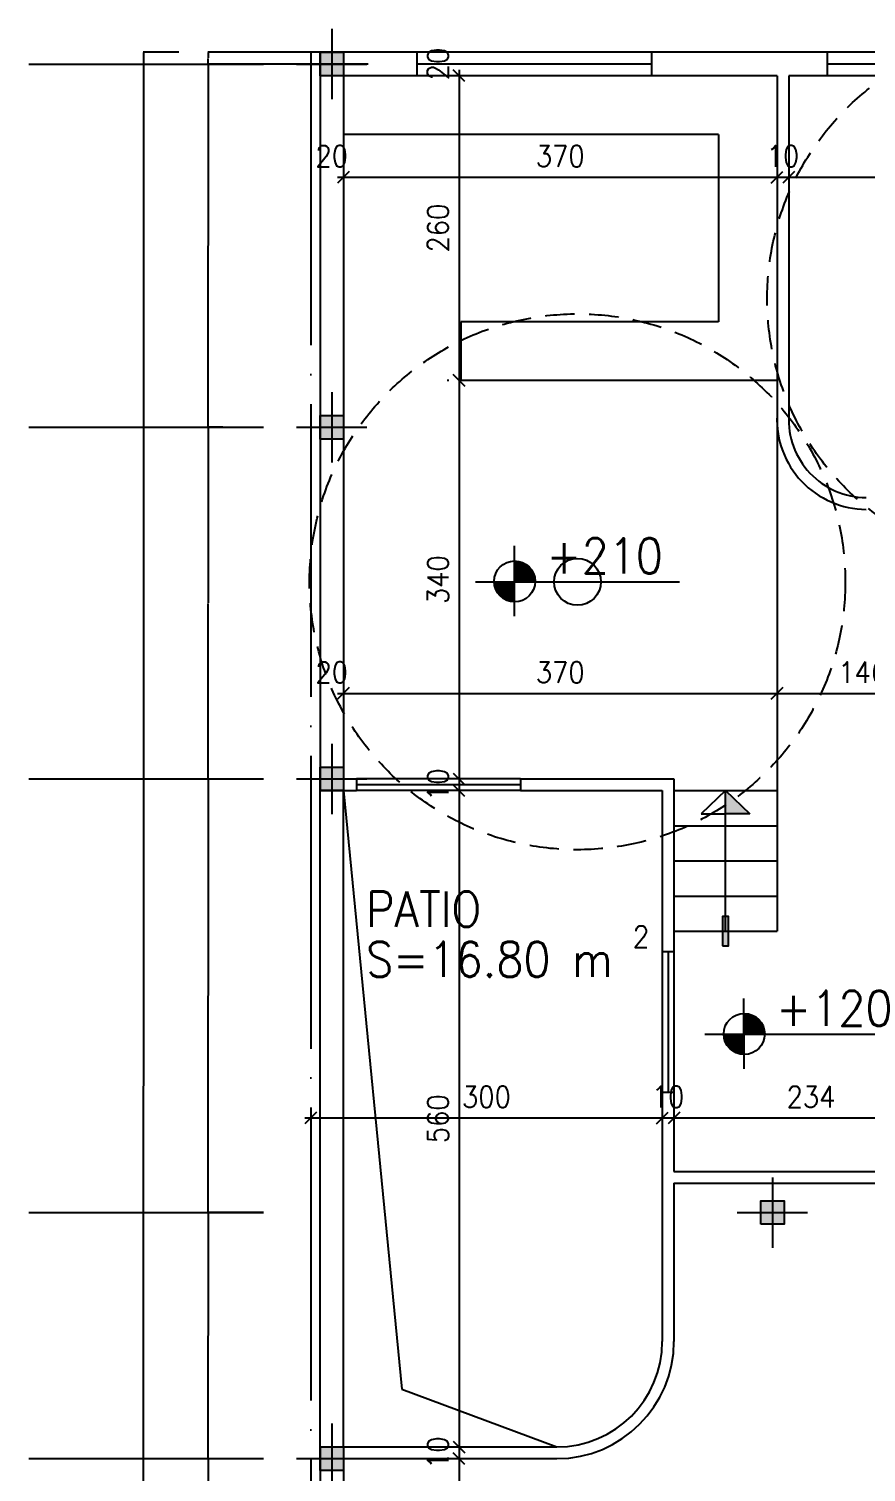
# Model space of a CAD drawing. Header units: millimetres. Extents: x 0 to 12169, y 6 to 10142.
# Drawn here: x 2291 to 3006, y 4659 to 5891 of the extents above; entities that cross this region are included whole.
import ezdxf

# ---------------------------------------------------------------- set-up
doc = ezdxf.new("R2010")
doc.units = ezdxf.units.MM
doc.header["$LTSCALE"] = 50
doc.header["$MEASUREMENT"] = 0
doc.linetypes.add('AXIS', pattern=[6, 5, -0.5, 0, -0.5])
doc.linetypes.add('DASHED', pattern=[0.75, 0.5, -0.25])
for name, color, linetype in [('1', 8, 'AXIS'), ('10', 10, 'Continuous'), ('2', 4, 'Continuous'), ('4', 136, 'Continuous'), ('5', 5, 'Continuous'), ('6', 60, 'Continuous'), ('DIM', 8, 'Continuous'), ('TXT-1', 2, 'Continuous')]:
    doc.layers.add(name, color=color, linetype=linetype)
doc.styles.add('ROMANS', font='ROMANS.shx', dxfattribs={"width": 0.9})
doc.styles.get("Standard").update_dxf_attribs({"font": 'arial.ttf'})
doc.dimstyles.new('dim1.100', dxfattribs={"dimscale": 100, "dimtxt": 0.18, "dimasz": 0.1, "dimexe": 0.1, "dimexo": 0.1, "dimgap": 0.09, "dimtad": 1, "dimzin": 12, "dimdsep": 46, "dimtxsty": 'ROMANS', "dimblk1": 'OBLIQUE', "dimblk2": 'OBLIQUE', "dimsah": 1, "dimcen": 0.1, "dimdle": 0.05, "dimclrd": 256, "dimclre": 12, "dimclrt": 4, "dimadec": 0, "dimazin": 0, "dimtfac": 1, "dimtix": 1, "dimtofl": 0, "dimtmove": 0, "dimatfit": 0, "dimldrblk": 'OBLIQUE', "dimfxl": 1, "dimtolj": 1, "dimtzin": 0, "dimarcsym": 0})
doc.dimstyles.get("Standard").update_dxf_attribs({"dimtxt": 0.18, "dimasz": 0.18, "dimexe": 0.18, "dimexo": 0.0625, "dimgap": 0.09, "dimtad": 0, "dimtih": 1, "dimtoh": 1, "dimdec": 4, "dimzin": 0, "dimdsep": 46, "dimtxsty": 'Standard', "dimcen": 0.09, "dimadec": 0, "dimazin": 0, "dimtfac": 1, "dimtdec": 4, "dimtofl": 0, "dimtmove": 0, "dimatfit": 3, "dimfxl": 1, "dimtolj": 1, "dimtzin": 0, "dimarcsym": 0})

# ---------------------------------------------------------------- blocks, each defined once
blk = doc.blocks.new('*D230')
at = {"layer": 'DEFPOINTS', "color": 0, "transparency": 16777216}
for p in [(2432.4, 4670.9), (2432.4, 4380.9), (2444, 4380.9)]:
    blk.add_point(p, dxfattribs=at)
at = {"layer": 'DIM', "color": 0, "lineweight": -2, "transparency": 16777216}
for p, q in [((2432.5, 4670.9), (2444.2, 4670.9)), ((2444, 4670.7), (2444, 4526.1)), ((2444, 4381.1), (2444, 4525.7)), ((2432.5, 4380.9), (2444.2, 4380.9))]:
    blk.add_line(p, q, dxfattribs=at)
at = {"layer": 'DIM', "color": 0, "transparency": 16777216}
for points in [[(2444, 4670.7), (2444, 4670.7), (2444, 4670.9)], [(2444, 4381.1), (2444, 4381.1), (2444, 4380.9)]]:
    blk.add_solid(points, dxfattribs=at)
at = {"layer": 'DIM', "color": 0, "transparency": 16777216, "insert": (2444, 4525.9), "char_height": 0.18, "attachment_point": 5}
blk.add_mtext('\\A1;290.0000', dxfattribs=at)
blk = doc.blocks.new('*D231')
at = {"layer": 'DEFPOINTS', "color": 0, "transparency": 16777216}
for p in [(2388.8, 5870.9), (2419, 5870.9), (2419, 3870.9)]:
    blk.add_point(p, dxfattribs=at)
at = {"layer": 'DIM', "color": 0, "lineweight": -2, "transparency": 16777216}
for p, q in [((2419, 5870.9), (2388.6, 5870.9)), ((2388.8, 5870.7), (2388.8, 4988.9)), ((2388.8, 3871.1), (2388.8, 4988.6)), ((2419, 3870.9), (2388.6, 3870.9))]:
    blk.add_line(p, q, dxfattribs=at)
at = {"layer": 'DIM', "color": 0, "transparency": 16777216}
for points in [[(2388.7, 5870.7), (2388.8, 5870.7), (2388.8, 5870.9)], [(2388.7, 3871.1), (2388.8, 3871.1), (2388.8, 3870.9)]]:
    blk.add_solid(points, dxfattribs=at)
at = {"layer": 'DIM', "color": 0, "transparency": 16777216, "insert": (2388.8, 4988.8), "char_height": 0.18, "attachment_point": 5}
blk.add_mtext('\\A1;2000.0000', dxfattribs=at)
blk = doc.blocks.new('st')
at = {"layer": '2'}
h = blk.add_hatch(color=256, dxfattribs=at)
h.paths.add_polyline_path([(0, 10), (0, 0), (10, 0), (10, 10)])
h.paths.add_polyline_path([(-10, 10), (-10, 0), (0, 0), (0, 10)])
h.paths.add_polyline_path([(-10, 0), (-10, -10), (0, -10), (0, 0)])
h.paths.add_polyline_path([(0, 0), (0, -10), (10, -10), (10, 0)])
at = {"layer": '10'}
for p, q in [((0, 30), (0, -30)), ((-30, 0), (30, 0))]:
    blk.add_line(p, q, dxfattribs=at)
at = {"layer": '4'}
blk.add_lwpolyline([(-10, -10), (-10, 10), (10, 10), (10, -10)], close=True, dxfattribs=at)
blk = doc.blocks.new('*D234')
at = {"layer": 'DEFPOINTS', "color": 0, "transparency": 16777216}
for p in [(2432.4, 5250.9), (2432.4, 4880.9), (2444, 4880.9)]:
    blk.add_point(p, dxfattribs=at)
at = {"layer": 'DIM', "color": 0, "lineweight": -2, "transparency": 16777216}
for p, q in [((2432.5, 5250.9), (2444.2, 5250.9)), ((2444, 5250.7), (2444, 5066.1)), ((2444, 4881.1), (2444, 5065.7)), ((2432.5, 4880.9), (2444.2, 4880.9))]:
    blk.add_line(p, q, dxfattribs=at)
at = {"layer": 'DIM', "color": 0, "transparency": 16777216}
for points in [[(2444, 5250.7), (2444, 5250.7), (2444, 5250.9)], [(2444, 4881.1), (2444, 4881.1), (2444, 4880.9)]]:
    blk.add_solid(points, dxfattribs=at)
at = {"layer": 'DIM', "color": 0, "transparency": 16777216, "insert": (2444, 5065.9), "char_height": 0.18, "attachment_point": 5}
blk.add_mtext('\\A1;370.0000', dxfattribs=at)
blk = doc.blocks.new('*D235')
at = {"layer": 'DEFPOINTS', "color": 0, "transparency": 16777216}
for p in [(2444, 4880.9), (2491.3, 4880.9), (2432.4, 4670.9)]:
    blk.add_point(p, dxfattribs=at)
at = {"layer": 'DIM', "color": 0, "lineweight": -2, "transparency": 16777216}
for p, q in [((2491.2, 4880.9), (2443.8, 4880.9)), ((2444, 4880.7), (2444, 4776.1)), ((2444, 4671.1), (2444, 4775.7)), ((2432.5, 4670.9), (2444.2, 4670.9))]:
    blk.add_line(p, q, dxfattribs=at)
at = {"layer": 'DIM', "color": 0, "transparency": 16777216}
for points in [[(2444, 4880.7), (2444, 4880.7), (2444, 4880.9)], [(2444, 4671.1), (2444, 4671.1), (2444, 4670.9)]]:
    blk.add_solid(points, dxfattribs=at)
at = {"layer": 'DIM', "color": 0, "transparency": 16777216, "insert": (2444, 4775.9), "char_height": 0.18, "attachment_point": 5}
blk.add_mtext('\\A1;210.0000', dxfattribs=at)
blk = doc.blocks.new('*D236')
at = {"layer": 'DEFPOINTS', "color": 0, "transparency": 16777216}
for p in [(2580.8, 5870.9), (2444, 5860.9), (2580.8, 5860.9)]:
    blk.add_point(p, dxfattribs=at)
at = {"layer": 'DIM', "color": 0, "lineweight": -2, "transparency": 16777216}
for p, q in [((2580.7, 5870.9), (2443.8, 5870.9)), ((2444, 5870.7), (2444, 5866.1)), ((2444, 5861.1), (2444, 5865.7)), ((2580.7, 5860.9), (2443.8, 5860.9))]:
    blk.add_line(p, q, dxfattribs=at)
at = {"layer": 'DIM', "color": 0, "transparency": 16777216}
for points in [[(2444, 5870.7), (2444, 5870.7), (2444, 5870.9)], [(2444, 5861.1), (2444, 5861.1), (2444, 5860.9)]]:
    blk.add_solid(points, dxfattribs=at)
at = {"layer": 'DIM', "color": 0, "transparency": 16777216, "insert": (2444, 5865.9), "char_height": 0.18, "attachment_point": 5}
blk.add_mtext('\\A1;10.0000', dxfattribs=at)
blk = doc.blocks.new('*D95')
at = {"layer": 'DEFPOINTS', "color": 0, "transparency": 16777216}
for p in [(2539.5, 5764.3), (2559.5, 5764.3), (2559.5, 5764.3)]:
    blk.add_point(p, dxfattribs=at)
at = {"layer": 'DIM', "color": 4, "transparency": 16777216, "insert": (2549.5, 5782.3), "char_height": 18, "attachment_point": 5, "style": 'ROMANS'}
blk.add_mtext('\\A1;20', dxfattribs=at)
blk = doc.blocks.new('_OBLIQUE')
at = {"color": 0, "linetype": 'ByBlock'}
blk.add_line((-0.5, -0.5), (0.5, 0.5), dxfattribs=at)
blk = doc.blocks.new('*D96')
at = {"layer": 'DEFPOINTS', "color": 0, "transparency": 16777216}
for p in [(2559.5, 5764.3), (2929.5, 5764.3), (2929.5, 5764.3)]:
    blk.add_point(p, dxfattribs=at)
at = {"layer": 'DIM', "lineweight": -2, "transparency": 16777216}
blk.add_line((2554.5, 5764.3), (2934.5, 5764.3), dxfattribs=at)
at = {"layer": 'DIM', "lineweight": -2, "transparency": 16777216, "xscale": 10, "yscale": 10, "zscale": 10, "rotation": 180}
blk.add_blockref('_OBLIQUE', (2559.5, 5764.3), dxfattribs=at)
at = {"layer": 'DIM', "lineweight": -2, "transparency": 16777216, "xscale": 10, "yscale": 10, "zscale": 10}
blk.add_blockref('_OBLIQUE', (2929.5, 5764.3), dxfattribs=at)
at = {"layer": 'DIM', "color": 4, "transparency": 16777216, "insert": (2744.5, 5782.3), "char_height": 18, "attachment_point": 5, "style": 'ROMANS'}
blk.add_mtext('\\A1;370', dxfattribs=at)
blk = doc.blocks.new('*D97')
at = {"layer": 'DEFPOINTS', "color": 0, "transparency": 16777216}
for p in [(2939.5, 5850.9), (2929.5, 5764.3), (2939.5, 5764.3)]:
    blk.add_point(p, dxfattribs=at)
at = {"layer": 'DIM', "color": 12, "lineweight": -2, "transparency": 16777216}
blk.add_line((2939.5, 5840.9), (2939.5, 5754.3), dxfattribs=at)
at = {"layer": 'DIM', "color": 4, "transparency": 16777216, "insert": (2934.5, 5782.3), "char_height": 18, "attachment_point": 5, "style": 'ROMANS'}
blk.add_mtext('\\A1;10', dxfattribs=at)
blk = doc.blocks.new('*D98')
at = {"layer": 'DEFPOINTS', "color": 0, "transparency": 16777216}
for p in [(2939.5, 5850.9), (3235.5, 5764.3), (3235.5, 5764.3)]:
    blk.add_point(p, dxfattribs=at)
at = {"layer": 'DIM', "color": 12, "lineweight": -2, "transparency": 16777216}
blk.add_line((2939.5, 5840.9), (2939.5, 5754.3), dxfattribs=at)
at = {"layer": 'DIM', "lineweight": -2, "transparency": 16777216}
blk.add_line((2934.5, 5764.3), (3240.5, 5764.3), dxfattribs=at)
at = {"layer": 'DIM', "lineweight": -2, "transparency": 16777216, "xscale": 10, "yscale": 10, "zscale": 10, "rotation": 180}
blk.add_blockref('_OBLIQUE', (2939.5, 5764.3), dxfattribs=at)
at = {"layer": 'DIM', "lineweight": -2, "transparency": 16777216, "xscale": 10, "yscale": 10, "zscale": 10}
blk.add_blockref('_OBLIQUE', (3235.5, 5764.3), dxfattribs=at)
at = {"layer": 'DIM', "color": 4, "transparency": 16777216, "insert": (3087.5, 5782.3), "char_height": 18, "attachment_point": 5, "style": 'ROMANS'}
blk.add_mtext('\\A1;296', dxfattribs=at)
blk = doc.blocks.new('*D140')
at = {"layer": 'DEFPOINTS', "color": 0, "transparency": 16777216}
for p in [(2531.5, 4961.6), (2831.5, 4961.6), (2831.5, 4961.6)]:
    blk.add_point(p, dxfattribs=at)
at = {"layer": 'DIM', "lineweight": -2, "transparency": 16777216}
blk.add_line((2526.5, 4961.6), (2836.5, 4961.6), dxfattribs=at)
at = {"layer": 'DIM', "lineweight": -2, "transparency": 16777216, "xscale": 10, "yscale": 10, "zscale": 10, "rotation": 180}
blk.add_blockref('_OBLIQUE', (2531.5, 4961.6), dxfattribs=at)
at = {"layer": 'DIM', "lineweight": -2, "transparency": 16777216, "xscale": 10, "yscale": 10, "zscale": 10}
blk.add_blockref('_OBLIQUE', (2831.5, 4961.6), dxfattribs=at)
at = {"layer": 'DIM', "color": 4, "transparency": 16777216, "insert": (2681.5, 4979.6), "char_height": 18, "attachment_point": 5, "style": 'ROMANS'}
blk.add_mtext('\\A1;300', dxfattribs=at)
blk = doc.blocks.new('*D141')
at = {"layer": 'DEFPOINTS', "color": 0, "transparency": 16777216}
for p in [(2831.5, 4961.6), (2841.5, 4961.6), (2841.5, 4961.6)]:
    blk.add_point(p, dxfattribs=at)
at = {"layer": 'DIM', "color": 4, "transparency": 16777216, "insert": (2836.5, 4979.6), "char_height": 18, "attachment_point": 5, "style": 'ROMANS'}
blk.add_mtext('\\A1;10', dxfattribs=at)
blk = doc.blocks.new('*D142')
at = {"layer": 'DEFPOINTS', "color": 0, "transparency": 16777216}
for p in [(2841.5, 4961.6), (3075.5, 4961.6), (3075.5, 4961.6)]:
    blk.add_point(p, dxfattribs=at)
at = {"layer": 'DIM', "lineweight": -2, "transparency": 16777216}
blk.add_line((2836.5, 4961.6), (3080.5, 4961.6), dxfattribs=at)
at = {"layer": 'DIM', "lineweight": -2, "transparency": 16777216, "xscale": 10, "yscale": 10, "zscale": 10, "rotation": 180}
blk.add_blockref('_OBLIQUE', (2841.5, 4961.6), dxfattribs=at)
at = {"layer": 'DIM', "lineweight": -2, "transparency": 16777216, "xscale": 10, "yscale": 10, "zscale": 10}
blk.add_blockref('_OBLIQUE', (3075.5, 4961.6), dxfattribs=at)
at = {"layer": 'DIM', "color": 4, "transparency": 16777216, "insert": (2958.5, 4979.6), "char_height": 18, "attachment_point": 5, "style": 'ROMANS'}
blk.add_mtext('\\A1;234', dxfattribs=at)
blk = doc.blocks.new('*D147')
at = {"layer": 'DEFPOINTS', "color": 0, "transparency": 16777216}
for p in [(2539.5, 5323.8), (2559.5, 5323.8), (2559.5, 5323.8)]:
    blk.add_point(p, dxfattribs=at)
at = {"layer": 'DIM', "color": 4, "transparency": 16777216, "insert": (2549.5, 5341.8), "char_height": 18, "attachment_point": 5, "style": 'ROMANS'}
blk.add_mtext('\\A1;20', dxfattribs=at)
blk = doc.blocks.new('*D148')
at = {"layer": 'DEFPOINTS', "color": 0, "transparency": 16777216}
for p in [(2559.5, 5323.8), (2929.5, 5323.8), (2929.5, 5323.8)]:
    blk.add_point(p, dxfattribs=at)
at = {"layer": 'DIM', "lineweight": -2, "transparency": 16777216}
blk.add_line((2554.5, 5323.8), (2934.5, 5323.8), dxfattribs=at)
at = {"layer": 'DIM', "lineweight": -2, "transparency": 16777216, "xscale": 10, "yscale": 10, "zscale": 10, "rotation": 180}
blk.add_blockref('_OBLIQUE', (2559.5, 5323.8), dxfattribs=at)
at = {"layer": 'DIM', "lineweight": -2, "transparency": 16777216, "xscale": 10, "yscale": 10, "zscale": 10}
blk.add_blockref('_OBLIQUE', (2929.5, 5323.8), dxfattribs=at)
at = {"layer": 'DIM', "color": 4, "transparency": 16777216, "insert": (2744.5, 5341.8), "char_height": 18, "attachment_point": 5, "style": 'ROMANS'}
blk.add_mtext('\\A1;370', dxfattribs=at)
blk = doc.blocks.new('*D149')
at = {"layer": 'DEFPOINTS', "color": 0, "transparency": 16777216}
for p in [(2929.5, 5323.8), (3075.5, 5323.8), (3075.5, 5323.8)]:
    blk.add_point(p, dxfattribs=at)
at = {"layer": 'DIM', "lineweight": -2, "transparency": 16777216}
blk.add_line((2924.5, 5323.8), (3080.5, 5323.8), dxfattribs=at)
at = {"layer": 'DIM', "lineweight": -2, "transparency": 16777216, "xscale": 10, "yscale": 10, "zscale": 10, "rotation": 180}
blk.add_blockref('_OBLIQUE', (2929.5, 5323.8), dxfattribs=at)
at = {"layer": 'DIM', "lineweight": -2, "transparency": 16777216, "xscale": 10, "yscale": 10, "zscale": 10}
blk.add_blockref('_OBLIQUE', (3075.5, 5323.8), dxfattribs=at)
at = {"layer": 'DIM', "color": 4, "transparency": 16777216, "insert": (3002.5, 5341.8), "char_height": 18, "attachment_point": 5, "style": 'ROMANS'}
blk.add_mtext('\\A1;146', dxfattribs=at)
blk = doc.blocks.new('*D157')
at = {"layer": 'DEFPOINTS', "color": 0, "transparency": 16777216}
for p in [(2658.1, 5870.9), (2658.1, 5850.9), (2658.1, 5850.9)]:
    blk.add_point(p, dxfattribs=at)
at = {"layer": 'DIM', "color": 4, "transparency": 16777216, "insert": (2640.1, 5860.9), "char_height": 18, "attachment_point": 5, "rotation": 90, "style": 'ROMANS'}
blk.add_mtext('\\A1;20', dxfattribs=at)
blk = doc.blocks.new('*D158')
at = {"layer": 'DEFPOINTS', "color": 0, "transparency": 16777216}
for p in [(2658.1, 5850.9), (2658.1, 5590.9), (2659.5, 5590.9)]:
    blk.add_point(p, dxfattribs=at)
at = {"layer": 'DIM', "lineweight": -2, "transparency": 16777216}
blk.add_line((2658.1, 5855.9), (2658.1, 5585.9), dxfattribs=at)
at = {"layer": 'DIM', "color": 12, "lineweight": -2, "transparency": 16777216}
blk.add_line((2649.5, 5590.9), (2648.1, 5590.9), dxfattribs=at)
at = {"layer": 'DIM', "lineweight": -2, "transparency": 16777216, "xscale": 10, "yscale": 10, "zscale": 10}
for p, rotation in [((2658.1, 5850.9), 90), ((2658.1, 5590.9), 270)]:
    blk.add_blockref('_OBLIQUE', p, dxfattribs=dict(at, rotation=rotation))
at = {"layer": 'DIM', "color": 4, "transparency": 16777216, "insert": (2640.1, 5720.9), "char_height": 18, "attachment_point": 5, "rotation": 90, "style": 'ROMANS'}
blk.add_mtext('\\A1;260', dxfattribs=at)
blk = doc.blocks.new('*D159')
at = {"layer": 'DEFPOINTS', "color": 0, "transparency": 16777216}
for p in [(2659.5, 5590.9), (2658.1, 5250.9), (2659.5, 5250.9)]:
    blk.add_point(p, dxfattribs=at)
at = {"layer": 'DIM', "lineweight": -2, "transparency": 16777216}
blk.add_line((2658.1, 5595.9), (2658.1, 5245.9), dxfattribs=at)
at = {"layer": 'DIM', "color": 12, "lineweight": -2, "transparency": 16777216}
for p, q in [((2649.5, 5590.9), (2648.1, 5590.9)), ((2649.5, 5250.9), (2648.1, 5250.9))]:
    blk.add_line(p, q, dxfattribs=at)
at = {"layer": 'DIM', "lineweight": -2, "transparency": 16777216, "xscale": 10, "yscale": 10, "zscale": 10}
for p, rotation in [((2658.1, 5590.9), 90), ((2658.1, 5250.9), 270)]:
    blk.add_blockref('_OBLIQUE', p, dxfattribs=dict(at, rotation=rotation))
at = {"layer": 'DIM', "color": 4, "transparency": 16777216, "insert": (2640.1, 5420.9), "char_height": 18, "attachment_point": 5, "rotation": 90, "style": 'ROMANS'}
blk.add_mtext('\\A1;340', dxfattribs=at)
blk = doc.blocks.new('*D160')
at = {"layer": 'DEFPOINTS', "color": 0, "transparency": 16777216}
for p in [(2659.5, 5250.9), (2658.1, 5240.9), (2659.5, 5240.9)]:
    blk.add_point(p, dxfattribs=at)
at = {"layer": 'DIM', "color": 12, "lineweight": -2, "transparency": 16777216}
for p, q in [((2649.5, 5250.9), (2648.1, 5250.9)), ((2649.5, 5240.9), (2648.1, 5240.9))]:
    blk.add_line(p, q, dxfattribs=at)
at = {"layer": 'DIM', "color": 4, "transparency": 16777216, "insert": (2640.1, 5245.9), "char_height": 18, "attachment_point": 5, "rotation": 90, "style": 'ROMANS'}
blk.add_mtext('\\A1;10', dxfattribs=at)
blk = doc.blocks.new('*D161')
at = {"layer": 'DEFPOINTS', "color": 0, "transparency": 16777216}
for p in [(2659.5, 5240.9), (2658.1, 4680.9), (2659.5, 4680.9)]:
    blk.add_point(p, dxfattribs=at)
at = {"layer": 'DIM', "color": 12, "lineweight": -2, "transparency": 16777216}
for p, q in [((2649.5, 5240.9), (2648.1, 5240.9)), ((2649.5, 4680.9), (2648.1, 4680.9))]:
    blk.add_line(p, q, dxfattribs=at)
at = {"layer": 'DIM', "lineweight": -2, "transparency": 16777216}
blk.add_line((2658.1, 5245.9), (2658.1, 4675.9), dxfattribs=at)
at = {"layer": 'DIM', "lineweight": -2, "transparency": 16777216, "xscale": 10, "yscale": 10, "zscale": 10}
for p, rotation in [((2658.1, 5240.9), 90), ((2658.1, 4680.9), 270)]:
    blk.add_blockref('_OBLIQUE', p, dxfattribs=dict(at, rotation=rotation))
at = {"layer": 'DIM', "color": 4, "transparency": 16777216, "insert": (2640.1, 4960.9), "char_height": 18, "attachment_point": 5, "rotation": 90, "style": 'ROMANS'}
blk.add_mtext('\\A1;560', dxfattribs=at)
blk = doc.blocks.new('*D162')
at = {"layer": 'DEFPOINTS', "color": 0, "transparency": 16777216}
for p in [(2659.5, 4680.9), (2658.1, 4670.9), (2659.5, 4670.9)]:
    blk.add_point(p, dxfattribs=at)
at = {"layer": 'DIM', "color": 12, "lineweight": -2, "transparency": 16777216}
for p, q in [((2649.5, 4680.9), (2648.1, 4680.9)), ((2649.5, 4670.9), (2648.1, 4670.9))]:
    blk.add_line(p, q, dxfattribs=at)
at = {"layer": 'DIM', "color": 4, "transparency": 16777216, "insert": (2640.1, 4675.9), "char_height": 18, "attachment_point": 5, "rotation": 90, "style": 'ROMANS'}
blk.add_mtext('\\A1;10', dxfattribs=at)
blk = doc.blocks.new('*D163')
at = {"layer": 'DEFPOINTS', "color": 0, "transparency": 16777216}
for p in [(2659.5, 4670.9), (2658.1, 4190.9), (2659.5, 4190.9)]:
    blk.add_point(p, dxfattribs=at)
at = {"layer": 'DIM', "color": 12, "lineweight": -2, "transparency": 16777216}
for p, q in [((2649.5, 4670.9), (2648.1, 4670.9)), ((2649.5, 4190.9), (2648.1, 4190.9))]:
    blk.add_line(p, q, dxfattribs=at)
at = {"layer": 'DIM', "lineweight": -2, "transparency": 16777216}
blk.add_line((2658.1, 4675.9), (2658.1, 4185.9), dxfattribs=at)
at = {"layer": 'DIM', "lineweight": -2, "transparency": 16777216, "xscale": 10, "yscale": 10, "zscale": 10}
for p, rotation in [((2658.1, 4670.9), 90), ((2658.1, 4190.9), 270)]:
    blk.add_blockref('_OBLIQUE', p, dxfattribs=dict(at, rotation=rotation))
at = {"layer": 'DIM', "color": 4, "transparency": 16777216, "insert": (2640.1, 4430.9), "char_height": 18, "attachment_point": 5, "rotation": 90, "style": 'ROMANS'}
blk.add_mtext('\\A1;480', dxfattribs=at)
blk = doc.blocks.new('*D217')
at = {"layer": 'DEFPOINTS', "color": 0, "transparency": 16777216}
for p in [(2444, 5860.9), (2491.3, 5860.9), (2456.5, 5550.9)]:
    blk.add_point(p, dxfattribs=at)
at = {"layer": 'DIM', "color": 0, "lineweight": -2, "transparency": 16777216}
for p, q in [((2491.2, 5860.9), (2443.8, 5860.9)), ((2444, 5860.7), (2444, 5706.1)), ((2444, 5551.1), (2444, 5705.7)), ((2456.5, 5550.9), (2443.8, 5550.9))]:
    blk.add_line(p, q, dxfattribs=at)
at = {"layer": 'DIM', "color": 0, "transparency": 16777216}
for points in [[(2444, 5860.7), (2444, 5860.7), (2444, 5860.9)], [(2444, 5551.1), (2444, 5551.1), (2444, 5550.9)]]:
    blk.add_solid(points, dxfattribs=at)
at = {"layer": 'DIM', "color": 0, "transparency": 16777216, "insert": (2444, 5705.9), "char_height": 0.18, "attachment_point": 5}
blk.add_mtext('\\A1;310.0000', dxfattribs=at)
blk = doc.blocks.new('*D218')
at = {"layer": 'DEFPOINTS', "color": 0, "transparency": 16777216}
for p in [(2456.5, 5550.9), (2432.4, 5250.9), (2444, 5250.9)]:
    blk.add_point(p, dxfattribs=at)
at = {"layer": 'DIM', "color": 0, "lineweight": -2, "transparency": 16777216}
for p, q in [((2456.5, 5550.9), (2443.8, 5550.9)), ((2444, 5550.7), (2444, 5401.1)), ((2444, 5251.1), (2444, 5400.7)), ((2432.5, 5250.9), (2444.2, 5250.9))]:
    blk.add_line(p, q, dxfattribs=at)
at = {"layer": 'DIM', "color": 0, "transparency": 16777216}
for points in [[(2444, 5550.7), (2444, 5550.7), (2444, 5550.9)], [(2444, 5251.1), (2444, 5251.1), (2444, 5250.9)]]:
    blk.add_solid(points, dxfattribs=at)
at = {"layer": 'DIM', "color": 0, "transparency": 16777216, "insert": (2444, 5400.9), "char_height": 0.18, "attachment_point": 5}
blk.add_mtext('\\A1;300.0000', dxfattribs=at)

msp = doc.modelspace()

# ---------------------------------------------------------------- hatches: boundary and pattern name
at = {"layer": '6'}
h = msp.add_hatch(color=256, dxfattribs=at)
h.paths.add_polyline_path([(2906.21014, 5221.18347), (2885.53667, 5240.88849), (2885.53667, 5221.18347)])
h.paths.add_polyline_path([(2883.03667, 5120.88849), (2885.53667, 5120.88849), (2885.53667, 5133.38849), (2883.03667, 5133.38849)])
h.paths.add_polyline_path([(2883.03667, 5108.38849), (2888.03667, 5108.38849), (2888.03667, 5120.88849), (2883.03667, 5120.88849)])
h.paths.add_polyline_path([(2888.03667, 5133.38849), (2885.53667, 5133.38849), (2885.53667, 5120.88849), (2888.03667, 5120.88849)])

# ---------------------------------------------------------------- linework, layer by layer
for p, q in [((2539.53667, 5870.88849), (2539.53667, 5240.88849)), ((2622.53667, 5870.88849), (2539.53667, 5870.88849)), ((2559.53667, 5870.88849), (2539.53667, 5870.88849)), ((2622.53667, 5850.88849), (2622.53667, 5870.88849)), ((2972.53667, 5870.88849), (2822.53667, 5870.88849)), ((2822.53667, 5850.88849), (2822.53667, 5870.88849)), ((2972.53667, 5850.88849), (2972.53667, 5870.88849)), ((2559.53667, 5850.88849), (2559.53667, 5250.88849)), ((2622.53667, 5850.88849), (2559.53667, 5850.88849)), ((2929.53667, 5850.88849), (2822.53667, 5850.88849)), ((2929.53667, 5850.88849), (2929.53667, 5560.88849)), ((2972.53667, 5850.88849), (2939.53667, 5850.88849)), ((2939.53667, 5850.88849), (2939.53667, 5560.88849)), ((2559.53667, 5250.88849), (2570.53667, 5250.88849)), ((2570.53667, 5250.88849), (2570.53667, 5240.88849)), ((2710.53667, 5250.88849), (2710.53667, 5240.88849)), ((2710.53667, 5250.88849), (2841.53667, 5250.88849)), ((2841.53667, 5250.88849), (2841.53667, 5103.38849)), ((2539.53667, 5240.88849), (2570.53667, 5240.88849)), ((2710.53667, 5240.88849), (2831.53667, 5240.88849)), ((2831.53667, 5240.88849), (2831.53667, 5103.38849)), ((2841.53667, 5103.38849), (2831.53667, 5103.38849)), ((2831.53667, 4983.38849), (2831.53667, 4770.88849)), ((2841.53667, 4983.38849), (2831.53667, 4983.38849)), ((2841.53667, 4983.38849), (2841.53667, 4915.88849)), ((2841.53667, 4915.88849), (3075.53667, 4915.88849)), ((2841.53667, 4905.88849), (3075.53667, 4905.88849)), ((2841.53667, 4905.88849), (2841.53667, 4770.88849)), ((2539.53667, 4680.88849), (2539.53667, 3870.88849)), ((2539.53667, 4680.88849), (2741.53667, 4680.88849)), ((2559.53667, 4670.88849), (2559.53667, 3890.88849)), ((2559.53667, 4670.88849), (2741.53667, 4670.88849))]:
    msp.add_line(p, q)
at = {"color": 242, "linetype": 'DASHED', "true_color": 0xcd2027}
for centre in [(3149.69923, 5660.60414), (2759.17362, 5419.06825)]:
    msp.add_circle(centre, 228.6, dxfattribs=at)
at = {"color": 242, "ltscale": 50, "true_color": 0xcd2027}
msp.add_circle((2759.17362, 5419.06825), 20, dxfattribs=at)
for centre, radius, start, end in [((3006.13542, 5557.55729), 76.67114, 177.50983781, 269.55256076), ((3006.13734, 5557.56912), 66.68334, 177.14674558, 269.48388579), ((2741.53667, 4770.88849), 90, 270, 0), ((2741.53667, 4770.88849), 100, 270, 0)]:
    msp.add_arc(centre, radius, start, end)
at = {"layer": '1'}
msp.add_line((2531.53667, 5870.88849), (2531.53667, 3870.88849), dxfattribs=at)
at = {"layer": '10'}
for p, q in [((2559.53667, 5240.88849), (2609.26589, 4730.19222)), ((2609.26589, 4730.19222), (2741.53667, 4680.88849))]:
    msp.add_line(p, q, dxfattribs=at)
at = {"layer": '2'}
for p, q in [((2822.53667, 5870.88849), (2622.53667, 5870.88849)), ((3172.53667, 5870.88849), (2972.53667, 5870.88849)), ((2291.02414, 5860.88849), (2491.27814, 5860.88849)), ((2822.53667, 5860.88849), (2622.53667, 5860.88849)), ((2822.53667, 5850.88849), (2622.53667, 5850.88849)), ((3172.53667, 5860.88849), (2972.53667, 5860.88849)), ((3172.53667, 5850.88849), (2972.53667, 5850.88849)), ((2879.53667, 5800.88849), (2559.53667, 5800.88849)), ((2879.53667, 5800.88849), (2879.53667, 5640.88849)), ((2879.53667, 5640.88849), (2659.53667, 5640.88849)), ((2659.53667, 5640.88849), (2659.53667, 5590.88849)), ((2929.53667, 5590.88849), (2659.53667, 5590.88849)), ((2929.53667, 5560.88849), (2929.53667, 5120.88849)), ((2291.02414, 5550.88849), (2491.27814, 5550.88849)), ((2705.59121, 5389.65293), (2705.35839, 5449.6296)), ((2672.07613, 5419.06825), (2846.27111, 5419.06825)), ((2291.02414, 5250.88849), (2491.27814, 5250.88849)), ((2710.53667, 5250.88849), (2570.53667, 5250.88849)), ((2539.53667, 4680.88849), (2539.53667, 5240.88849)), ((2559.53667, 4680.88849), (2559.53667, 5240.88849)), ((2710.53667, 5245.88849), (2570.53667, 5245.88849)), ((2710.53667, 5240.88849), (2570.53667, 5240.88849)), ((2841.53667, 5240.88849), (2929.53667, 5240.88849)), ((2841.53667, 5210.88849), (2929.53667, 5210.88849)), ((2841.53667, 5180.88849), (2929.53667, 5180.88849)), ((2841.53667, 5150.88849), (2929.53667, 5150.88849)), ((2841.53667, 5120.88849), (2929.53667, 5120.88849)), ((2831.53667, 5103.38849), (2831.53667, 4983.38849)), ((2836.53667, 5103.38849), (2836.53667, 4983.38849)), ((2841.53667, 5103.38849), (2841.53667, 4983.38849)), ((2901.48611, 5003.57575), (2901.25329, 5063.55242)), ((2867.97103, 5032.99107), (3042.16602, 5032.99107)), ((2291.02414, 4880.88849), (2491.27814, 4880.88849)), ((2291.02414, 4670.88849), (2491.27814, 4670.88849))]:
    msp.add_line(p, q, dxfattribs=at)
at = {"layer": '2', "const_width": 17.5}
for points in [[(2714.34121, 5419.36767, 0.4142135624), (2705.59121, 5428.11767, 1)], [(2696.84121, 5419.36767, 0.4142135624), (2705.59121, 5410.61767, 1)], [(2910.23611, 5033.29049, 0.4142135624), (2901.48611, 5042.04049, 1)], [(2892.73611, 5033.29049, 0.4142135624), (2901.48611, 5024.54049, 1)]]:
    msp.add_lwpolyline(points, format="xyb", dxfattribs=at)
at = {"layer": '2'}
for centre in [(2705.59121, 5419.36767), (2901.48611, 5033.29049)]:
    msp.add_circle(centre, 17.5, dxfattribs=at)
at = {"layer": '6'}
for p, q in [((2885.53667, 5240.88849), (2864.86321, 5221.18347)), ((2885.53667, 5120.88849), (2885.53667, 5240.88849)), ((2885.53667, 5240.88849), (2906.21014, 5221.18347)), ((2864.86321, 5221.18347), (2885.53667, 5221.18347)), ((2906.21014, 5221.18347), (2885.53667, 5221.18347))]:
    msp.add_line(p, q, dxfattribs=at)
msp.add_lwpolyline([(2883.03667, 5108.38849), (2888.03667, 5108.38849), (2888.03667, 5133.38849), (2883.03667, 5133.38849)], close=True, dxfattribs=at)

# ---------------------------------------------------------------- block references
at = {"layer": '5'}
for p in [(2549.53667, 5860.88849), (2549.53667, 5550.88849), (2549.53667, 5250.88849), (2925.53667, 4880.88849), (2549.53667, 4670.88849)]:
    msp.add_blockref('st', p, dxfattribs=at)

# ---------------------------------------------------------------- texts
at = {"layer": 'TXT-1', "style": 'ROMANS', "width": 0.9}
for s, height, p in [('+210', 30, (2732.67734, 5426.26931)), ('PATIO', 30, (2578.82784, 5124.73954)), ('2', 18.45, (2806.39031, 5106.96404)), ('S=16.80 m', 30, (2578.82784, 5081.95082)), ('+120', 30, (2928.57225, 5040.19213))]:
    msp.add_text(s, height=height, dxfattribs=at).set_placement(p)

# ---------------------------------------------------------------- dimensions: what is measured, and where the dimension line sits
at = {"layer": 'DIM'}
for base, p1, p2, dimstyle, picture, middle in [((2658.11312, 5850.88849), (2658.11312, 5870.88849), (2658.11312, 5850.88849), 'dim1.100', '*D157', (2640.11312, 5860.88849)), ((2444.01694, 5860.88849), (2580.80555, 5870.88849), (2580.80555, 5860.88849), 'Standard', '*D236', (2444.01694, 5865.88849)), ((2444.01694, 5860.88849), (2456.51694, 5550.88849), (2491.27814, 5860.88849), 'Standard', '*D217', (2444.01694, 5705.88849)), ((2444.01694, 5250.88849), (2456.51694, 5550.88849), (2432.42002, 5250.88849), 'Standard', '*D218', (2444.01694, 5400.88849)), ((2444.01694, 4880.88849), (2432.42002, 5250.88849), (2432.42002, 4880.88849), 'Standard', '*D234', (2444.01694, 5065.88849)), ((2444.01694, 4880.88849), (2432.42002, 4670.88849), (2491.27814, 4880.88849), 'Standard', '*D235', (2444.01694, 4775.88849)), ((2444.01694, 4380.88849), (2432.42002, 4670.88849), (2432.42002, 4380.88849), 'Standard', '*D230', (2444.01694, 4525.88849))]:
    dim = msp.add_linear_dim(base=base, p1=p1, p2=p2, angle=90, dimstyle=dimstyle, dxfattribs=at)
    dim.commit()
    dim.dimension.update_dxf_attribs({"geometry": picture, "text_midpoint": middle})
dim = msp.add_linear_dim(base=(2388.77209, 5870.88849), p1=(2419.01694, 3870.88849), p2=(2419.01694, 5870.88849), angle=90, dimstyle='Standard', dxfattribs=at)
dim.commit()
dim.dimension.update_dxf_attribs({"geometry": '*D231', "text_midpoint": (2388.77209, 4988.76569), "dimtype": 160})
for base, p1, p2, picture, middle in [((2658.11312, 5590.88849), (2658.11312, 5850.88849), (2659.53667, 5590.88849), '*D158', (2640.11312, 5720.88849)), ((2658.11312, 5250.88849), (2659.53667, 5590.88849), (2659.53667, 5250.88849), '*D159', (2640.11312, 5420.88849)), ((2658.11312, 5240.88849), (2659.53667, 5250.88849), (2659.53667, 5240.88849), '*D160', (2640.11312, 5245.88849)), ((2658.11312, 4680.88849), (2659.53667, 5240.88849), (2659.53667, 4680.88849), '*D161', (2640.11312, 4960.88849)), ((2658.11312, 4670.88849), (2659.53667, 4680.88849), (2659.53667, 4670.88849), '*D162', (2640.11312, 4675.88849)), ((2658.11312, 4190.88849), (2659.53667, 4670.88849), (2659.53667, 4190.88849), '*D163', (2640.11312, 4430.88849))]:
    dim = msp.add_linear_dim(base=base, p1=p1, p2=p2, angle=90, dimstyle='dim1.100', override={"dimtmove": 1, "dimatfit": 3}, dxfattribs=at)
    dim.commit()
    dim.dimension.update_dxf_attribs({"geometry": picture, "text_midpoint": middle})
for base, p1, p2, picture, middle in [((2939.53667, 5764.3429), (2929.53667, 5764.3429), (2939.53667, 5850.88849), '*D97', (2934.53667, 5782.3429)), ((3235.53667, 5764.3429), (2939.53667, 5850.88849), (3235.53667, 5764.3429), '*D98', (3087.53667, 5782.3429)), ((2929.53667, 5764.3429), (2559.53667, 5764.3429), (2929.53667, 5764.3429), '*D96', (2744.53667, 5782.3429)), ((2929.53667, 5323.84494), (2559.53667, 5323.84494), (2929.53667, 5323.84494), '*D148', (2744.53667, 5341.84494)), ((3075.53667, 5323.84494), (2929.53667, 5323.84494), (3075.53667, 5323.84494), '*D149', (3002.53667, 5341.84494)), ((2841.53667, 4961.56818), (2831.53667, 4961.56818), (2841.53667, 4961.56818), '*D141', (2836.53667, 4979.56818)), ((3075.53667, 4961.56818), (2841.53667, 4961.56818), (3075.53667, 4961.56818), '*D142', (2958.53667, 4979.56818))]:
    dim = msp.add_linear_dim(base=base, p1=p1, p2=p2, dimstyle='dim1.100', override={"dimtmove": 1, "dimatfit": 3}, dxfattribs=at)
    dim.commit()
    dim.dimension.update_dxf_attribs({"geometry": picture, "text_midpoint": middle})
for base, p1, p2, picture, middle in [((2559.53667, 5764.3429), (2539.53667, 5764.3429), (2559.53667, 5764.3429), '*D95', (2549.53667, 5782.3429)), ((2559.53667, 5323.84494), (2539.53667, 5323.84494), (2559.53667, 5323.84494), '*D147', (2549.53667, 5341.84494)), ((2831.53667, 4961.56818), (2531.53667, 4961.56818), (2831.53667, 4961.56818), '*D140', (2681.53667, 4979.56818))]:
    dim = msp.add_linear_dim(base=base, p1=p1, p2=p2, dimstyle='dim1.100', dxfattribs=at)
    dim.commit()
    dim.dimension.update_dxf_attribs({"geometry": picture, "text_midpoint": middle})

doc.saveas('drawing.dxf')
